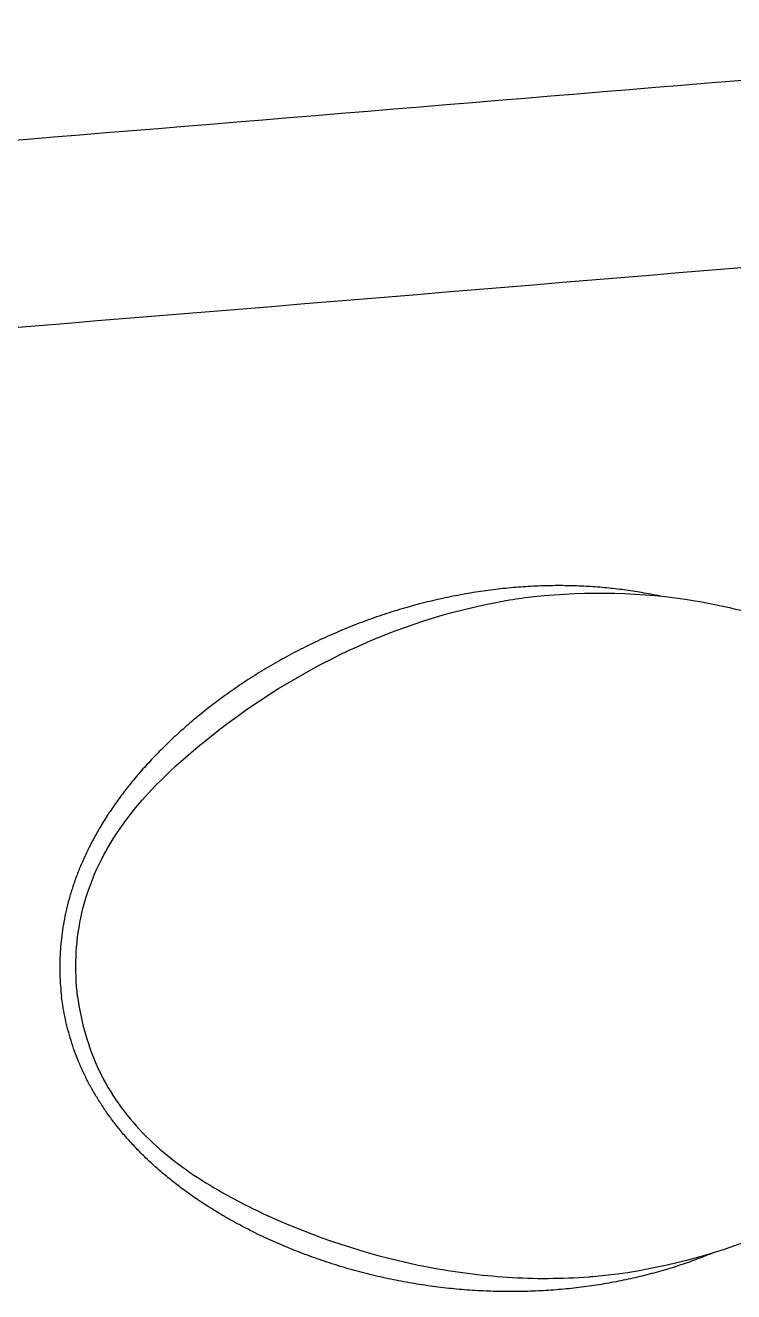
# Model space of a CAD drawing. Header units: inches. Extents: x -506 to 775, y 0 to 7618.
# Drawn here: x 95.17 to 110.34, y 229.27 to 256.41 of the extents above; entities that cross this region are included whole.
import ezdxf

# ---------------------------------------------------------------- set-up
doc = ezdxf.new("R2010")
doc.units = ezdxf.units.IN
doc.header["$MEASUREMENT"] = 0
doc.layers.add('appliance', color=7, linetype='Continuous')
doc.styles.get("Standard").update_dxf_attribs({"font": 'arial.ttf'})

# ---------------------------------------------------------------- blocks, each defined once
blk = doc.blocks.new('A$C528554C7')
at = {"ltscale": 4}
blk.add_line((29.78, 9.456), (29.779, 9.551), dxfattribs=at)
for points, knots in [([(16.92, 16.564), (17.011, 16.589), (17.102, 16.613), (17.194, 16.636), (17.316, 16.667), (17.439, 16.696), (17.562, 16.722), (17.691, 16.749), (17.821, 16.774), (17.951, 16.796), (18.085, 16.819), (18.218, 16.84), (18.353, 16.857), (18.489, 16.876), (18.627, 16.892), (18.764, 16.905), (18.904, 16.918), (19.044, 16.93), (19.185, 16.937), (19.327, 16.946), (19.47, 16.952), (19.612, 16.955), (19.756, 16.957), (19.901, 16.958), (20.046, 16.956), (20.192, 16.954), (20.339, 16.949), (20.485, 16.941), (20.633, 16.934), (20.781, 16.923), (20.928, 16.91), (21.077, 16.897), (21.225, 16.881), (21.373, 16.863), (21.522, 16.844), (21.671, 16.823), (21.819, 16.799), (21.969, 16.774), (22.118, 16.747), (22.266, 16.718), (22.414, 16.688), (22.563, 16.656), (22.71, 16.621), (22.859, 16.586), (23.006, 16.548), (23.152, 16.507), (23.299, 16.466), (23.446, 16.423), (23.591, 16.378), (23.736, 16.332), (23.881, 16.283), (24.024, 16.233), (24.168, 16.182), (24.31, 16.128), (24.451, 16.072), (24.591, 16.016), (24.73, 15.959), (24.869, 15.898), (25.006, 15.838), (25.141, 15.776), (25.275, 15.711), (25.408, 15.647), (25.54, 15.58), (25.671, 15.511), (25.799, 15.444), (25.926, 15.373), (26.052, 15.301), (26.175, 15.23), (26.297, 15.158), (26.418, 15.082), (26.535, 15.009), (26.651, 14.933), (26.766, 14.855), (26.877, 14.78), (26.987, 14.703), (27.096, 14.623), (27.2, 14.547), (27.304, 14.468), (27.405, 14.387), (27.504, 14.31), (27.6, 14.23), (27.695, 14.149), (27.786, 14.07), (27.876, 13.99), (27.964, 13.909), (28.048, 13.831), (28.131, 13.751), (28.212, 13.669), (28.29, 13.591), (28.367, 13.511), (28.441, 13.43), (28.513, 13.351), (28.583, 13.272), (28.652, 13.191), (28.718, 13.113), (28.782, 13.034), (28.844, 12.954), (28.905, 12.876), (28.964, 12.797), (29.021, 12.717), (29.076, 12.639), (29.13, 12.56), (29.182, 12.481), (29.232, 12.403), (29.281, 12.324), (29.328, 12.245), (29.374, 12.168), (29.417, 12.09), (29.46, 12.01), (29.501, 11.934), (29.541, 11.855), (29.578, 11.776), (29.615, 11.699), (29.651, 11.622), (29.684, 11.543), (29.717, 11.466), (29.748, 11.388), (29.778, 11.31), (29.806, 11.233), (29.834, 11.155), (29.859, 11.077), (29.884, 11), (29.908, 10.922), (29.929, 10.844), (29.951, 10.767), (29.97, 10.689), (29.988, 10.611), (30.006, 10.534), (30.022, 10.456), (30.036, 10.379), (30.05, 10.3), (30.062, 10.222), (30.073, 10.144), (30.084, 10.065), (30.093, 9.986), (30.1, 9.907), (30.107, 9.827), (30.113, 9.747), (30.116, 9.667), (30.12, 9.587), (30.122, 9.506), (30.122, 9.426)], [16.245197, 16.245197, 16.245197, 16.245197, 17, 17, 17, 18, 18, 18, 19, 19, 19, 20, 20, 20, 21, 21, 21, 22, 22, 22, 23, 23, 23, 24, 24, 24, 25, 25, 25, 26, 26, 26, 27, 27, 27, 28, 28, 28, 29, 29, 29, 30, 30, 30, 31, 31, 31, 32, 32, 32, 33, 33, 33, 34, 34, 34, 35, 35, 35, 36, 36, 36, 37, 37, 37, 38, 38, 38, 39, 39, 39, 40, 40, 40, 41, 41, 41, 42, 42, 42, 43, 43, 43, 44, 44, 44, 45, 45, 45, 46, 46, 46, 47, 47, 47, 48, 48, 48, 49, 49, 49, 50, 50, 50, 51, 51, 51, 52, 52, 52, 53, 53, 53, 54, 54, 54, 55, 55, 55, 56, 56, 56, 57, 57, 57, 58, 58, 58, 59, 59, 59, 60, 60, 60, 61, 61, 61, 62, 62, 62, 63, 63, 63, 63]), ([(19.03, 16.768), (17.878, 16.744), (16.727, 16.586), (15.622, 16.256), (15.076, 16.092), (14.539, 15.897), (14.019, 15.665), (13.503, 15.435), (13.006, 15.163), (12.527, 14.864)], [0, 0, 0, 0, 1, 1, 1, 2, 2, 2, 3, 3, 3, 3]), ([(29.779, 9.551), (29.764, 10.114), (29.669, 10.665), (29.479, 11.196), (29.295, 11.707), (29.027, 12.181), (28.692, 12.609), (28.357, 13.037), (27.964, 13.415), (27.541, 13.754), (27.103, 14.106), (26.637, 14.425), (26.154, 14.711), (25.172, 15.293), (24.127, 15.775), (23.04, 16.125), (22.494, 16.3), (21.938, 16.442), (21.375, 16.55), (20.805, 16.66), (20.228, 16.723), (19.649, 16.754), (19.62, 16.755), (19.591, 16.757), (19.562, 16.759)], [0, 0, 0, 0, 1, 1, 1, 2, 2, 2, 3, 3, 3, 4, 4, 4, 5, 5, 5, 6, 6, 6, 7, 7, 7, 8, 8, 8, 8]), ([(16.343, 2.465), (16.38, 2.453), (16.416, 2.441), (16.452, 2.43), (16.578, 2.39), (16.704, 2.35), (16.832, 2.313), (16.952, 2.278), (17.072, 2.245), (17.194, 2.215), (17.316, 2.184), (17.439, 2.156), (17.562, 2.129), (17.691, 2.102), (17.821, 2.077), (17.951, 2.055), (18.085, 2.032), (18.218, 2.011), (18.353, 1.993), (18.489, 1.975), (18.627, 1.959), (18.764, 1.946), (18.904, 1.933), (19.044, 1.922), (19.185, 1.913), (19.327, 1.905), (19.47, 1.899), (19.612, 1.896), (19.756, 1.893), (19.901, 1.893), (20.046, 1.895), (20.192, 1.897), (20.339, 1.902), (20.485, 1.91), (20.633, 1.917), (20.781, 1.928), (20.928, 1.941), (21.077, 1.954), (21.225, 1.97), (21.373, 1.988), (21.522, 2.007), (21.671, 2.028), (21.819, 2.052), (21.969, 2.077), (22.118, 2.104), (22.266, 2.133), (22.414, 2.163), (22.563, 2.195), (22.71, 2.23), (22.859, 2.266), (23.006, 2.303), (23.152, 2.344), (23.299, 2.385), (23.446, 2.428), (23.591, 2.473), (23.736, 2.519), (23.881, 2.568), (24.024, 2.619), (24.168, 2.67), (24.31, 2.723), (24.451, 2.779), (24.591, 2.834), (24.73, 2.893), (24.869, 2.953), (25.006, 3.013), (25.141, 3.075), (25.275, 3.14), (25.408, 3.204), (25.54, 3.271), (25.671, 3.34), (25.799, 3.407), (25.926, 3.477), (26.052, 3.55), (26.175, 3.621), (26.297, 3.693), (26.418, 3.769), (26.535, 3.842), (26.651, 3.918), (26.766, 3.995), (26.877, 4.071), (26.987, 4.148), (27.096, 4.228), (27.2, 4.305), (27.304, 4.383), (27.405, 4.464), (27.504, 4.542), (27.6, 4.621), (27.695, 4.702), (27.786, 4.781), (27.876, 4.86), (27.964, 4.942), (28.048, 5.02), (28.131, 5.1), (28.212, 5.182), (28.29, 5.26), (28.367, 5.34), (28.441, 5.421), (28.513, 5.499), (28.583, 5.579), (28.652, 5.66), (28.718, 5.738), (28.782, 5.817), (28.844, 5.898), (28.905, 5.976), (28.964, 6.054), (29.021, 6.135), (29.076, 6.212), (29.13, 6.291), (29.182, 6.371), (29.232, 6.448), (29.281, 6.527), (29.328, 6.606), (29.374, 6.683), (29.417, 6.762), (29.46, 6.841), (29.501, 6.918), (29.541, 6.996), (29.578, 7.075), (29.615, 7.152), (29.651, 7.23), (29.684, 7.308), (29.717, 7.385), (29.748, 7.463), (29.778, 7.541), (29.806, 7.618), (29.834, 7.696), (29.859, 7.774), (29.884, 7.851), (29.908, 7.929), (29.929, 8.007), (29.951, 8.084), (29.97, 8.162), (29.988, 8.24), (30.006, 8.317), (30.022, 8.395), (30.036, 8.473), (30.05, 8.551), (30.062, 8.629), (30.073, 8.707), (30.084, 8.786), (30.093, 8.865), (30.1, 8.945), (30.107, 9.024), (30.113, 9.104), (30.116, 9.184), (30.12, 9.264), (30.122, 9.345), (30.122, 9.426)], [14.738437, 14.738437, 14.738437, 14.738437, 15, 15, 15, 16, 16, 16, 17, 17, 17, 18, 18, 18, 19, 19, 19, 20, 20, 20, 21, 21, 21, 22, 22, 22, 23, 23, 23, 24, 24, 24, 25, 25, 25, 26, 26, 26, 27, 27, 27, 28, 28, 28, 29, 29, 29, 30, 30, 30, 31, 31, 31, 32, 32, 32, 33, 33, 33, 34, 34, 34, 35, 35, 35, 36, 36, 36, 37, 37, 37, 38, 38, 38, 39, 39, 39, 40, 40, 40, 41, 41, 41, 42, 42, 42, 43, 43, 43, 44, 44, 44, 45, 45, 45, 46, 46, 46, 47, 47, 47, 48, 48, 48, 49, 49, 49, 50, 50, 50, 51, 51, 51, 52, 52, 52, 53, 53, 53, 54, 54, 54, 55, 55, 55, 56, 56, 56, 57, 57, 57, 58, 58, 58, 59, 59, 59, 60, 60, 60, 61, 61, 61, 62, 62, 62, 63, 63, 63, 63]), ([(29.78, 9.456), (29.776, 8.887), (29.689, 8.33), (29.506, 7.791), (29.331, 7.276), (29.068, 6.798), (28.741, 6.365), (28.071, 5.48), (27.155, 4.808), (26.213, 4.238), (25.239, 3.648), (24.197, 3.166), (23.116, 2.81), (22.018, 2.447), (20.873, 2.227), (19.719, 2.161), (19.667, 2.158), (19.615, 2.155), (19.562, 2.152)], [0, 0, 0, 0, 1, 1, 1, 2, 2, 2, 3, 3, 3, 4, 4, 4, 5, 5, 5, 6, 6, 6, 6]), ([(19.562, 2.152), (19.385, 2.146), (19.207, 2.143), (19.03, 2.143), (17.878, 2.167), (16.727, 2.324), (15.622, 2.655), (15.076, 2.819), (14.539, 3.013), (14.019, 3.246), (13.503, 3.476), (13.006, 3.748), (12.527, 4.046)], [0, 0, 0, 0, 1, 1, 1, 2, 2, 2, 3, 3, 3, 4, 4, 4, 4])]:
    blk.add_open_spline(points, degree=3, knots=knots, dxfattribs=at)
blk.add_open_spline([(19.562, 16.759), (19.384, 16.764), (19.207, 16.768), (19.03, 16.768)], degree=3, dxfattribs=at)
at = {"linetype": 'Continuous', "lineweight": 0, "flags": 2}
for tag, p in [('MODELNUMBER', (0, 9.419)), ('TRADENAME', (0, 9.416)), ('PRODUCT', (0, 9.412)), ('MATERIAL', (0, 9.409))]:
    blk.add_attdef(tag, p, '', height=0.003, dxfattribs=at)

msp = doc.modelspace()

# ---------------------------------------------------------------- linework, layer by layer
for radius, start, end in [(7388.25, 274.613069512, 274.892266501), (7392.25, 274.582483065, 274.892535073)]:
    msp.add_arc((-505.7285, 7617.74069), radius, start, end)

# ---------------------------------------------------------------- block references
at = {"layer": 'appliance', "rotation": 186.9999999999999}
msp.add_blockref('A$C528554C7', (124.69143, 248.6158), dxfattribs=at)

doc.saveas('drawing.dxf')
